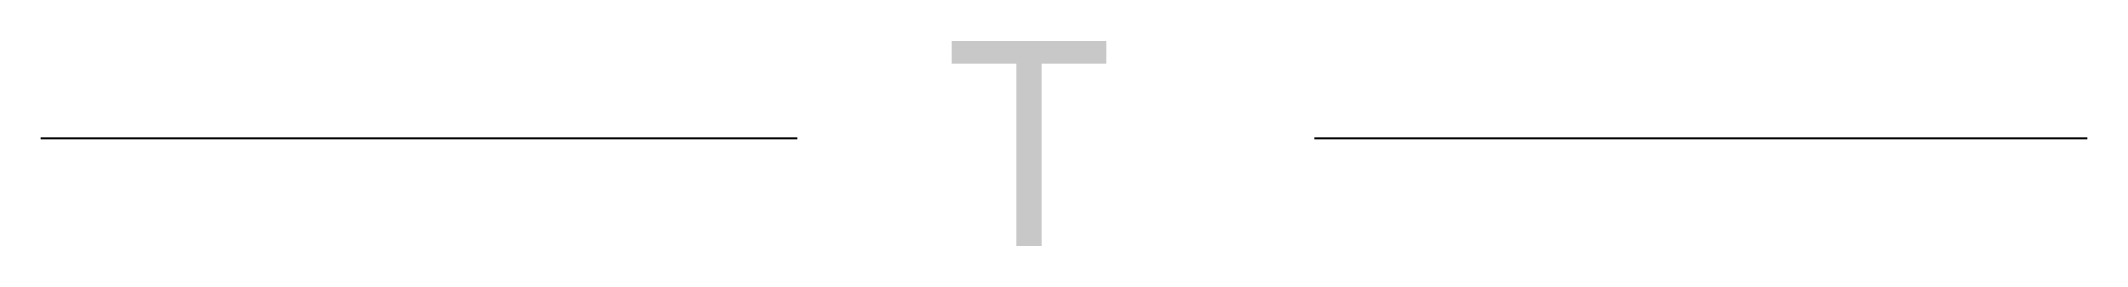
# Model space of a CAD drawing. Header units: metres. Extents: x -41890 to -39046, y -101974 to -101689.
import ezdxf

# ---------------------------------------------------------------- set-up
doc = ezdxf.new("R2010")
doc.units = ezdxf.units.M
doc.layers.add('G', color=3, linetype='Continuous')
doc.layers.add('R', color=3, linetype='Continuous')

msp = doc.modelspace()

# ---------------------------------------------------------------- linework, layer by layer
at = {"layer": 'G'}
for p, q in [((-41890.32, -101823.86), (-40838.99, -101823.86)), ((-40119.97, -101823.86), (-39045.76, -101823.86))]:
    msp.add_line(p, q, dxfattribs=at)

# ---------------------------------------------------------------- texts
at = {"layer": 'R'}
msp.add_text('T', height=284.46, dxfattribs=at).set_placement((-40632.72, -101973.58))

doc.saveas('drawing.dxf')
